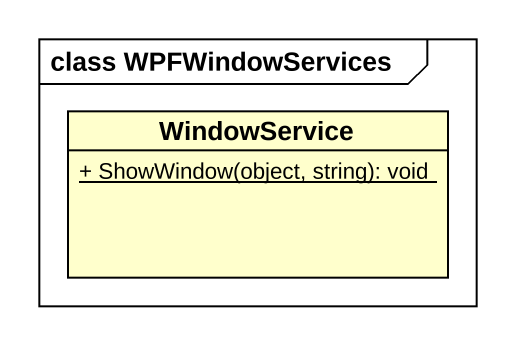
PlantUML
@startuml
mainframe class WPFWindowServices
hide circle
hide empty members
skinparam classAttributeIconSize 0
class WindowService {
  {static} + ShowWindow(object, string): void
}
@enduml
